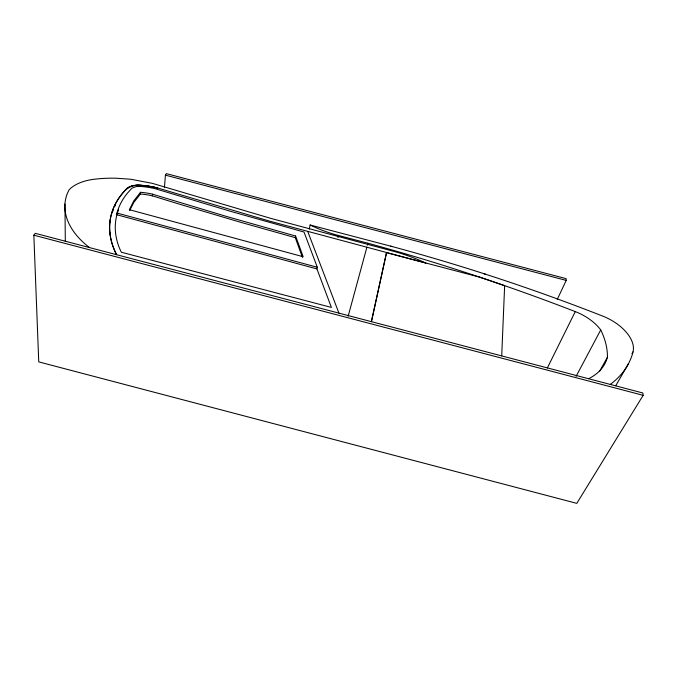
<?xml version="1.0" encoding="UTF-8"?>
<svg xmlns="http://www.w3.org/2000/svg" width="677" height="677" viewBox="0 0 677 677"><rect width="100%" height="100%" fill="white"/><g stroke="black" fill="none" stroke-linecap="round" stroke-linejoin="round"><path stroke-width="1.02" d="M316.929 268.921L317.31 267.271L304.024 232.042L230.815 211.402L154.889 188.612A58.247 33.825 5.3 0 0 141.315 186.488L136.255 186.539L132.057 188.147A14.344 8.031 5.9 0 0 130.966 189.179L126.971 193.724A136.466 81.02 10.1 0 0 116.977 213.052L116.918 214.778L316.929 268.921L331.4 307.434L121.318 252.225L119.448 248.12A136.255 81.079 10.1 0 1 118.602 209.658M501.708 355.907L504.644 285.669L479.739 277.164L386.516 252.673L371.326 321.677M129.662 210.539L133.691 202.609L140.334 194.104L140.511 192.293L141.028 192.336A47.28 27.444 5.3 0 1 152.147 194.071L227.726 216.809L295.604 236.011L303.161 256.727L129.358 209.701L133.775 200.891L140.511 192.293M302.45 257.395L295.274 237.652L240.284 222.191L176.705 203.337L152.435 195.856L152.545 194.164M485.333 274.151L483.75 273.635M164.435 187.707L165.416 175.14L166.339 173.634L566.141 278.645L566.217 280.413L557.239 299.446M295.274 237.652L295.604 236.011M309.254 229.105L310.134 225.001L391.848 246.47M371.487 321.685L386.516 252.673M338.035 237.534L338.534 235.494A86.994 46.975 14 0 1 310.134 225.001M390.714 246.157C463.026 265.604 534.229 289.172 603.918 316.565A38.504 21.892 25.3 0 1 633.012 351.879L632.36 354.359A158.012 92.808 20.6 0 1 610.265 384.434M367.34 245.226L367.89 243.204C438.137 262.405 507.361 285.33 575.281 311.598A38.834 22.468 24.4 0 1 600.727 329.927A113.279 68.436 22 0 1 607.43 357.16L599.78 371.004M348.147 316.218L366.892 247.223L425.909 263.065A138.48 90.43 16.8 0 0 396.984 252.233L270.978 218.434L152.3 183.332L130.686 179.236L115.818 178.203A93.426 55.032 4.4 0 0 93.705 179.32A41.712 23.551 4.3 0 0 70.933 188.037L69.037 189.882L67.353 193.402A105.417 60.718 6.7 0 0 89.474 247.579M547.312 368.026L575.281 311.598M576.093 376.353L600.727 329.927M631.954 353.707L633.012 351.879M615.757 385.687L628.391 363.854M643.15 395.326L576.796 503.366L38.741 361.882L33.85 235.207L35.272 233.337L642.845 392.99L643.15 395.326L33.85 235.207M140.334 194.104L140.934 194.037A47.204 27.469 5.3 0 1 152.029 195.763L152.435 195.856M128.512 187.334L132.768 185.693A14.979 8.386 5.7 0 1 139.851 185.176A61.539 35.763 5.3 0 1 157.555 187.952A63.638 37.04 5.3 0 0 139.851 185.176L133.107 185.616L127.784 187.808A19.582 10.993 5.9 0 0 125.973 189.501A141.603 84.303 10 0 0 116.588 254.704A140.545 83.669 10 0 1 110.783 216.479L112.484 210.598A140.545 83.669 10 0 1 125.973 189.501L130.458 186.403L136.805 185.143L146.587 185.87L157.555 187.952L269.852 221.193L366.892 247.223M125.973 189.501L128.452 187.377M165.416 175.14L566.217 280.413M338.534 235.494L367.89 243.204M116.977 213.052L317.31 267.271M307.823 231.703L338.932 313.129M64.95 203.997L65.314 241.224M109.902 234.073A141.451 84.354 10 0 1 109.742 232.135M109.996 222.589A141.451 84.354 10 0 1 110.258 220.719M112.272 212.544A141.451 84.354 10 0 1 113.245 209.904M114.76 206.46A141.451 84.354 10 0 1 115.606 204.776M607.43 357.16A84.701 50.149 23 0 1 588.55 378.731"/></g></svg>
